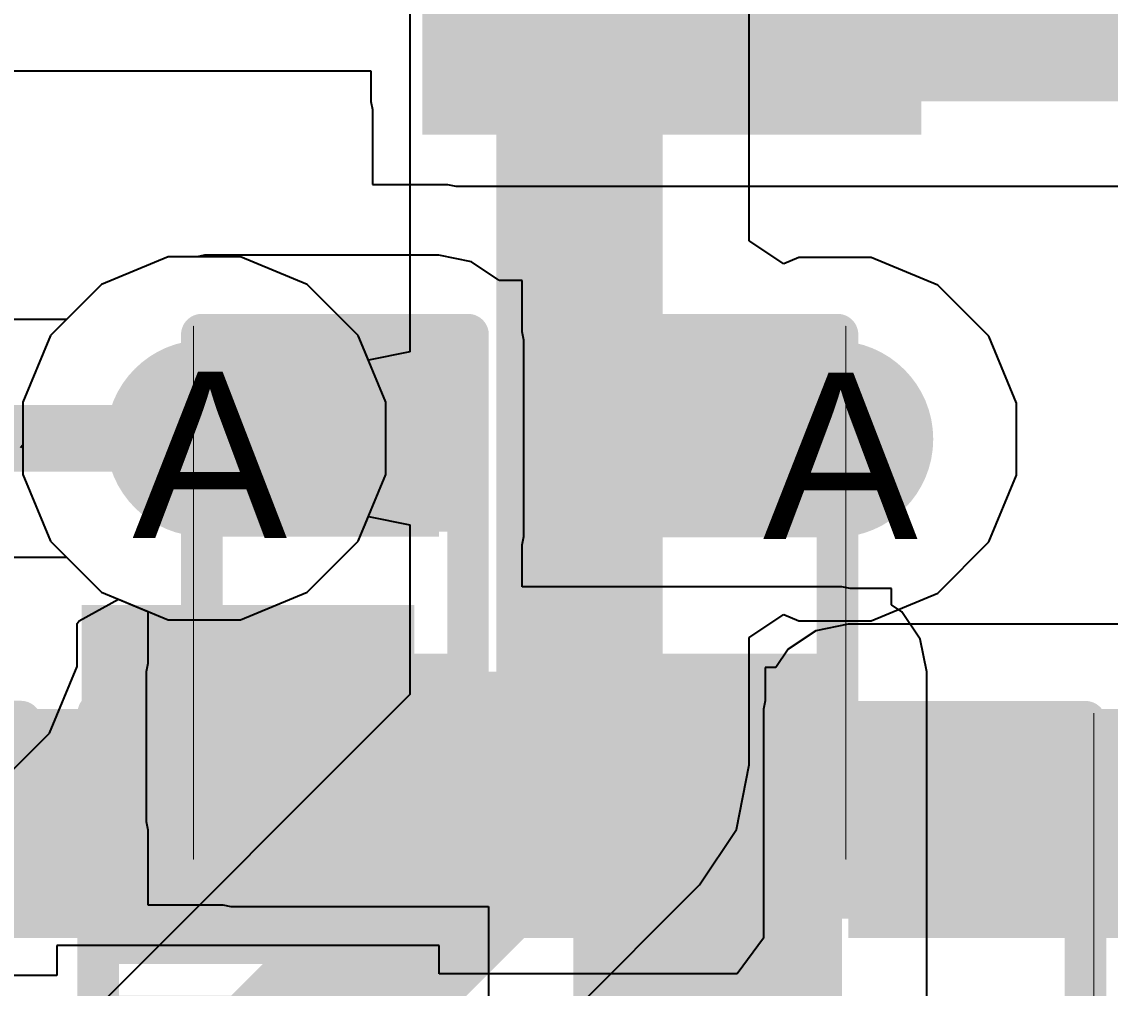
# Model space of a CAD drawing. Header units: inches. Extents: x 0 to 5271, y 0 to 5417.
# Drawn here: x 125.652 to 128.976, y 50.663 to 53.612 of the extents above; entities that cross this region are included whole.
import ezdxf

# ---------------------------------------------------------------- set-up
doc = ezdxf.new("R2010")
doc.units = ezdxf.units.IN
for name, color, linetype in [('Bottom Layer', 5, 'Continuous'), ('Bottom Overlay', 54, 'Continuous'), ('Bottom Paste', 16, 'Continuous'), ('Bottom Solder', 6, 'Continuous'), ('Drill Drawing', 1, 'Continuous'), ('L2_GND1', 16, 'Continuous'), ('L3_SIG1', 76, 'Continuous'), ('L4_PWR', 90, 'Continuous'), ('L5_GND2', 156, 'Continuous'), ('L6_SIG2', 130, 'Continuous'), ('L7_GND3', 216, 'Continuous'), ('Top Layer', 1, 'Continuous'), ('Top Overlay', 2, 'Continuous'), ('Top Paste', 8, 'Continuous'), ('Top Solder', 216, 'Continuous'), ('Via Holes', 16, 'Continuous')]:
    doc.layers.add(name, color=color, linetype=linetype)
doc.styles.add('Arial', font='', dxfattribs={"height": 0.2})
doc.styles.add('Arial_Bold', font='', dxfattribs={"height": 0.2})
doc.styles.get('Arial').set_extended_font_data('Arial')
doc.styles.get('Arial_Bold').set_extended_font_data('Arial', bold=True)

# ---------------------------------------------------------------- blocks, each defined once
blk = doc.blocks.new('IND_0805_B_298')
at = {"layer": 'Bottom Layer'}
for points in [[(-1.6, 0.66), (-0.4, 0.66), (-0.4, -0.66), (-1.6, -0.66)], [(0.4, 0.66), (1.6, 0.66), (1.6, -0.66), (0.4, -0.66)]]:
    blk.add_hatch(color=5, dxfattribs=at).paths.add_polyline_path(points)
at = {"layer": 'Bottom Paste'}
for points in [[(-1.6, 0.66), (-0.4, 0.66), (-0.4, -0.66), (-1.6, -0.66)], [(0.4, 0.66), (1.6, 0.66), (1.6, -0.66), (0.4, -0.66)]]:
    blk.add_hatch(color=16, dxfattribs=at).paths.add_polyline_path(points)
at = {"layer": 'Bottom Solder'}
for points in [[(-1.7016, 0.7616), (-0.2984, 0.7616), (-0.2984, -0.7616), (-1.7016, -0.7616)], [(0.2984, 0.7616), (1.7016, 0.7616), (1.7016, -0.7616), (0.2984, -0.7616)]]:
    blk.add_hatch(color=6, dxfattribs=at).paths.add_polyline_path(points)
at = {"layer": 'Bottom Overlay'}
for points in [[(-0.254, 0.6858, 0.127, 0.127, 0), (0.254, 0.6858, 0.127, 0.127, 0)], [(-0.254, -0.6858, 0.127, 0.127, 0), (0.254, -0.6858, 0.127, 0.127, 0)]]:
    blk.add_lwpolyline(points, format="xyseb", dxfattribs=at)
for points in [[(-0.2857, 0.6858, 0.0635, 0.0635, 1), (-0.2223, 0.6858, 0.0635, 0.0635, 1)], [(0.2223, 0.6858, 0.0635, 0.0635, 1), (0.2857, 0.6858, 0.0635, 0.0635, 1)], [(-0.2857, -0.6858, 0.0635, 0.0635, 1), (-0.2223, -0.6858, 0.0635, 0.0635, 1)], [(0.2223, -0.6858, 0.0635, 0.0635, 1), (0.2857, -0.6858, 0.0635, 0.0635, 1)]]:
    blk.add_lwpolyline(points, format="xyseb", close=True, dxfattribs=at)
blk = doc.blocks.new('CAP_0402_315')
at = {"layer": 'Top Layer'}
for points in [[(-0.6985, -0.3175), (-0.6985, 0.3175), (-0.2413, 0.3175), (-0.2413, -0.3175)], [(0.2413, -0.3175), (0.2413, 0.3175), (0.6985, 0.3175), (0.6985, -0.3175)]]:
    blk.add_hatch(color=1, dxfattribs=at).paths.add_polyline_path(points)
at = {"layer": 'Top Paste'}
for points in [[(-0.6985, -0.3175), (-0.6985, 0.3175), (-0.2413, 0.3175), (-0.2413, -0.3175)], [(0.2413, -0.3175), (0.2413, 0.3175), (0.6985, 0.3175), (0.6985, -0.3175)]]:
    blk.add_hatch(color=8, dxfattribs=at).paths.add_polyline_path(points)
at = {"layer": 'Top Solder'}
for points in [[(-0.7585, -0.3775), (-0.7585, 0.3775), (-0.1813, 0.3775), (-0.1813, -0.3775)], [(0.1813, -0.3775), (0.1813, 0.3775), (0.7585, 0.3775), (0.7585, -0.3775)]]:
    blk.add_hatch(color=216, dxfattribs=at).paths.add_polyline_path(points)
at = {"layer": 'Top Overlay'}
for points in [[(-0.7874, -0.4064, 0.127, 0.127, 0), (-0.7874, 0.4064, 0.127, 0.127, 0)], [(-0.2794, 0.4064, 0.127, 0.127, 0), (-0.7874, 0.4064, 0.127, 0.127, 0)], [(0.7874, 0.4064, 0.127, 0.127, 0), (0.2794, 0.4064, 0.127, 0.127, 0)], [(0.7874, -0.4064, 0.127, 0.127, 0), (0.7874, 0.4064, 0.127, 0.127, 0)], [(-0.2794, -0.4064, 0.127, 0.127, 0), (-0.7874, -0.4064, 0.127, 0.127, 0)], [(0.7874, -0.4064, 0.127, 0.127, 0), (0.2794, -0.4064, 0.127, 0.127, 0)]]:
    blk.add_lwpolyline(points, format="xyseb", dxfattribs=at)
for points in [[(-0.8192, 0.4064, 0.0635, 0.0635, 1), (-0.7557, 0.4064, 0.0635, 0.0635, 1)], [(-0.8192, 0.4064, 0.0635, 0.0635, 1), (-0.7557, 0.4064, 0.0635, 0.0635, 1)], [(-0.3112, 0.4064, 0.0635, 0.0635, 1), (-0.2477, 0.4064, 0.0635, 0.0635, 1)], [(0.2476, 0.4064, 0.0635, 0.0635, 1), (0.3111, 0.4064, 0.0635, 0.0635, 1)], [(0.7556, 0.4064, 0.0635, 0.0635, 1), (0.8191, 0.4064, 0.0635, 0.0635, 1)], [(0.7556, 0.4064, 0.0635, 0.0635, 1), (0.8191, 0.4064, 0.0635, 0.0635, 1)], [(-0.8192, -0.4064, 0.0635, 0.0635, 1), (-0.7557, -0.4064, 0.0635, 0.0635, 1)], [(-0.8192, -0.4064, 0.0635, 0.0635, 1), (-0.7557, -0.4064, 0.0635, 0.0635, 1)], [(-0.3112, -0.4064, 0.0635, 0.0635, 1), (-0.2477, -0.4064, 0.0635, 0.0635, 1)], [(0.2476, -0.4064, 0.0635, 0.0635, 1), (0.3111, -0.4064, 0.0635, 0.0635, 1)], [(0.7556, -0.4064, 0.0635, 0.0635, 1), (0.8191, -0.4064, 0.0635, 0.0635, 1)], [(0.7556, -0.4064, 0.0635, 0.0635, 1), (0.8191, -0.4064, 0.0635, 0.0635, 1)]]:
    blk.add_lwpolyline(points, format="xyseb", close=True, dxfattribs=at)
blk = doc.blocks.new('RES_0402_B_476')
at = {"layer": 'Bottom Layer'}
for points in [[(-0.2413, 0.3175), (-0.2413, -0.3175), (-0.6985, -0.3175), (-0.6985, 0.3175)], [(0.6985, 0.3175), (0.6985, -0.3175), (0.2413, -0.3175), (0.2413, 0.3175)]]:
    blk.add_hatch(color=5, dxfattribs=at).paths.add_polyline_path(points)
at = {"layer": 'Bottom Paste'}
for points in [[(-0.2413, 0.3175), (-0.2413, -0.3175), (-0.6985, -0.3175), (-0.6985, 0.3175)], [(0.6985, 0.3175), (0.6985, -0.3175), (0.2413, -0.3175), (0.2413, 0.3175)]]:
    blk.add_hatch(color=16, dxfattribs=at).paths.add_polyline_path(points)
at = {"layer": 'Bottom Solder'}
for points in [[(-0.1863, 0.3725), (-0.1863, -0.3725), (-0.7535, -0.3725), (-0.7535, 0.3725)], [(0.7535, 0.3725), (0.7535, -0.3725), (0.1863, -0.3725), (0.1863, 0.3725)]]:
    blk.add_hatch(color=6, dxfattribs=at).paths.add_polyline_path(points)
at = {"layer": 'Bottom Overlay'}
for points in [[(0.7874, 0.4064, 0.127, 0.127, 0), (-0.7874, 0.4064, 0.127, 0.127, 0)], [(-0.7874, -0.4064, 0.127, 0.127, 0), (-0.7874, 0.4064, 0.127, 0.127, 0)], [(0.7874, -0.4064, 0.127, 0.127, 0), (0.7874, 0.4064, 0.127, 0.127, 0)], [(0.8128, 0.4318, 0.00323, 0.00323, 0), (-0.8128, 0.4318, 0.00323, 0.00323, 0)], [(0.7874, -0.4064, 0.127, 0.127, 0), (-0.7874, -0.4064, 0.127, 0.127, 0)]]:
    blk.add_lwpolyline(points, format="xyseb", dxfattribs=at)
for points in [[(-0.8191, 0.4064, 0.0635, 0.0635, 1), (-0.7556, 0.4064, 0.0635, 0.0635, 1)], [(-0.8191, 0.4064, 0.0635, 0.0635, 1), (-0.7556, 0.4064, 0.0635, 0.0635, 1)], [(0.7557, 0.4064, 0.0635, 0.0635, 1), (0.8192, 0.4064, 0.0635, 0.0635, 1)], [(0.7557, 0.4064, 0.0635, 0.0635, 1), (0.8192, 0.4064, 0.0635, 0.0635, 1)], [(-0.8136, 0.4318, 0.00161, 0.00161, 1), (-0.812, 0.4318, 0.00161, 0.00161, 1)], [(0.812, 0.4318, 0.00161, 0.00161, 1), (0.8136, 0.4318, 0.00161, 0.00161, 1)], [(-0.8191, -0.4064, 0.0635, 0.0635, 1), (-0.7556, -0.4064, 0.0635, 0.0635, 1)], [(-0.8191, -0.4064, 0.0635, 0.0635, 1), (-0.7556, -0.4064, 0.0635, 0.0635, 1)], [(0.7557, -0.4064, 0.0635, 0.0635, 1), (0.8192, -0.4064, 0.0635, 0.0635, 1)], [(0.7557, -0.4064, 0.0635, 0.0635, 1), (0.8192, -0.4064, 0.0635, 0.0635, 1)]]:
    blk.add_lwpolyline(points, format="xyseb", close=True, dxfattribs=at)
blk = doc.blocks.new('RES_0402_B_478')
at = {"layer": 'Bottom Layer'}
for points in [[(-0.2413, 0.3175), (-0.2413, -0.3175), (-0.6985, -0.3175), (-0.6985, 0.3175)], [(0.6985, 0.3175), (0.6985, -0.3175), (0.2413, -0.3175), (0.2413, 0.3175)]]:
    blk.add_hatch(color=5, dxfattribs=at).paths.add_polyline_path(points)
at = {"layer": 'Bottom Paste'}
for points in [[(-0.2413, 0.3175), (-0.2413, -0.3175), (-0.6985, -0.3175), (-0.6985, 0.3175)], [(0.6985, 0.3175), (0.6985, -0.3175), (0.2413, -0.3175), (0.2413, 0.3175)]]:
    blk.add_hatch(color=16, dxfattribs=at).paths.add_polyline_path(points)
at = {"layer": 'Bottom Solder'}
for points in [[(-0.1863, 0.3725), (-0.1863, -0.3725), (-0.7535, -0.3725), (-0.7535, 0.3725)], [(0.7535, 0.3725), (0.7535, -0.3725), (0.1863, -0.3725), (0.1863, 0.3725)]]:
    blk.add_hatch(color=6, dxfattribs=at).paths.add_polyline_path(points)
at = {"layer": 'Bottom Overlay'}
for points in [[(-0.7874, 0.4064, 0.127, 0.127, 0), (-0.7874, -0.4064, 0.127, 0.127, 0)], [(-0.7874, 0.4064, 0.127, 0.127, 0), (0.7874, 0.4064, 0.127, 0.127, 0)], [(0.7874, 0.4064, 0.127, 0.127, 0), (0.7874, -0.4064, 0.127, 0.127, 0)], [(-0.8128, 0.4318, 0.00323, 0.00323, 0), (0.8128, 0.4318, 0.00323, 0.00323, 0)], [(-0.7874, -0.4064, 0.127, 0.127, 0), (0.7874, -0.4064, 0.127, 0.127, 0)]]:
    blk.add_lwpolyline(points, format="xyseb", dxfattribs=at)
for points in [[(-0.8192, 0.4064, 0.0635, 0.0635, 1), (-0.7557, 0.4064, 0.0635, 0.0635, 1)], [(-0.8192, 0.4064, 0.0635, 0.0635, 1), (-0.7557, 0.4064, 0.0635, 0.0635, 1)], [(0.7556, 0.4064, 0.0635, 0.0635, 1), (0.8191, 0.4064, 0.0635, 0.0635, 1)], [(0.7556, 0.4064, 0.0635, 0.0635, 1), (0.8191, 0.4064, 0.0635, 0.0635, 1)], [(-0.8136, 0.4318, 0.00161, 0.00161, 1), (-0.812, 0.4318, 0.00161, 0.00161, 1)], [(0.812, 0.4318, 0.00161, 0.00161, 1), (0.8136, 0.4318, 0.00161, 0.00161, 1)], [(-0.8192, -0.4064, 0.0635, 0.0635, 1), (-0.7557, -0.4064, 0.0635, 0.0635, 1)], [(-0.8192, -0.4064, 0.0635, 0.0635, 1), (-0.7557, -0.4064, 0.0635, 0.0635, 1)], [(0.7556, -0.4064, 0.0635, 0.0635, 1), (0.8191, -0.4064, 0.0635, 0.0635, 1)], [(0.7556, -0.4064, 0.0635, 0.0635, 1), (0.8191, -0.4064, 0.0635, 0.0635, 1)]]:
    blk.add_lwpolyline(points, format="xyseb", close=True, dxfattribs=at)
blk = doc.blocks.new('RES_0402_480')
at = {"layer": 'Top Layer'}
for points in [[(-0.6985, -0.3176), (-0.6985, 0.3174), (-0.2413, 0.3174), (-0.2413, -0.3176)], [(0.2413, -0.3176), (0.2413, 0.3174), (0.6985, 0.3174), (0.6985, -0.3176)]]:
    blk.add_hatch(color=1, dxfattribs=at).paths.add_polyline_path(points)
at = {"layer": 'Top Paste'}
for points in [[(-0.6985, -0.3176), (-0.6985, 0.3174), (-0.2413, 0.3174), (-0.2413, -0.3176)], [(0.2413, -0.3176), (0.2413, 0.3174), (0.6985, 0.3174), (0.6985, -0.3176)]]:
    blk.add_hatch(color=8, dxfattribs=at).paths.add_polyline_path(points)
at = {"layer": 'Top Solder'}
for points in [[(-0.7535, -0.3726), (-0.7535, 0.3724), (-0.1863, 0.3724), (-0.1863, -0.3726)], [(0.1863, -0.3726), (0.1863, 0.3724), (0.7535, 0.3724), (0.7535, -0.3726)]]:
    blk.add_hatch(color=216, dxfattribs=at).paths.add_polyline_path(points)
at = {"layer": 'Top Overlay'}
for points in [[(-0.7874, 0.4063, 0.127, 0.127, 0), (0.7874, 0.4063, 0.127, 0.127, 0)], [(-0.7874, 0.4063, 0.127, 0.127, 0), (-0.7874, -0.4065, 0.127, 0.127, 0)], [(0.7874, 0.4063, 0.127, 0.127, 0), (0.7874, -0.4065, 0.127, 0.127, 0)], [(-0.7874, -0.4065, 0.127, 0.127, 0), (0.7874, -0.4065, 0.127, 0.127, 0)], [(-0.8128, -0.4319, 0.00323, 0.00323, 0), (0.8128, -0.4319, 0.00323, 0.00323, 0)]]:
    blk.add_lwpolyline(points, format="xyseb", dxfattribs=at)
for points in [[(-0.8192, 0.4063, 0.0635, 0.0635, 1), (-0.7557, 0.4063, 0.0635, 0.0635, 1)], [(-0.8192, 0.4063, 0.0635, 0.0635, 1), (-0.7557, 0.4063, 0.0635, 0.0635, 1)], [(0.7556, 0.4063, 0.0635, 0.0635, 1), (0.8191, 0.4063, 0.0635, 0.0635, 1)], [(0.7556, 0.4063, 0.0635, 0.0635, 1), (0.8191, 0.4063, 0.0635, 0.0635, 1)], [(-0.8192, -0.4065, 0.0635, 0.0635, 1), (-0.7557, -0.4065, 0.0635, 0.0635, 1)], [(-0.8192, -0.4065, 0.0635, 0.0635, 1), (-0.7557, -0.4065, 0.0635, 0.0635, 1)], [(0.7556, -0.4065, 0.0635, 0.0635, 1), (0.8191, -0.4065, 0.0635, 0.0635, 1)], [(0.7556, -0.4065, 0.0635, 0.0635, 1), (0.8191, -0.4065, 0.0635, 0.0635, 1)], [(-0.8136, -0.4319, 0.00161, 0.00161, 1), (-0.812, -0.4319, 0.00161, 0.00161, 1)], [(0.812, -0.4319, 0.00161, 0.00161, 1), (0.8136, -0.4319, 0.00161, 0.00161, 1)]]:
    blk.add_lwpolyline(points, format="xyseb", close=True, dxfattribs=at)
blk = doc.blocks.new('DFN1006_2L__559')
at = {"layer": 'Top Layer'}
for points in [[(-0.7, 0.33), (-0.15, 0.33), (-0.15, -0.33), (-0.7, -0.33)], [(0.15, 0.33), (0.7, 0.33), (0.7, -0.33), (0.15, -0.33)]]:
    blk.add_hatch(color=1, dxfattribs=at).paths.add_polyline_path(points)
at = {"layer": 'Top Overlay'}
blk.add_hatch(color=2, dxfattribs=at).paths.add_polyline_path([(-1.1434, -0.5078), (-0.8132, -0.5078), (-0.8132, 0.5082), (-1.1434, 0.5082)])
at = {"layer": 'Top Paste'}
for points in [[(-0.7, 0.33), (-0.15, 0.33), (-0.15, -0.33), (-0.7, -0.33)], [(0.15, 0.33), (0.7, 0.33), (0.7, -0.33), (0.15, -0.33)]]:
    blk.add_hatch(color=8, dxfattribs=at).paths.add_polyline_path(points)
at = {"layer": 'Top Solder'}
for points in [[(-0.8016, 0.4316), (-0.0484, 0.4316), (-0.0484, -0.4316), (-0.8016, -0.4316)], [(0.0484, 0.4316), (0.8016, 0.4316), (0.8016, -0.4316), (0.0484, -0.4316)]]:
    blk.add_hatch(color=216, dxfattribs=at).paths.add_polyline_path(points)
at = {"layer": 'Top Overlay'}
for points in [[(0.8128, 0.4572, 0.127, 0.127, 0), (-0.8128, 0.4572, 0.127, 0.127, 0)], [(-0.8128, -0.4572, 0.127, 0.127, 0), (-0.8128, 0.4572, 0.127, 0.127, 0)], [(0.8128, -0.4572, 0.127, 0.127, 0), (0.8128, 0.4572, 0.127, 0.127, 0)], [(0.8128, -0.4572, 0.127, 0.127, 0), (-0.8128, -0.4572, 0.127, 0.127, 0)]]:
    blk.add_lwpolyline(points, format="xyseb", dxfattribs=at)
for points in [[(-0.8445, 0.4572, 0.0635, 0.0635, 1), (-0.781, 0.4572, 0.0635, 0.0635, 1)], [(-0.8445, 0.4572, 0.0635, 0.0635, 1), (-0.781, 0.4572, 0.0635, 0.0635, 1)], [(0.7811, 0.4572, 0.0635, 0.0635, 1), (0.8446, 0.4572, 0.0635, 0.0635, 1)], [(0.7811, 0.4572, 0.0635, 0.0635, 1), (0.8446, 0.4572, 0.0635, 0.0635, 1)], [(-0.8445, -0.4572, 0.0635, 0.0635, 1), (-0.781, -0.4572, 0.0635, 0.0635, 1)], [(-0.8445, -0.4572, 0.0635, 0.0635, 1), (-0.781, -0.4572, 0.0635, 0.0635, 1)], [(0.7811, -0.4572, 0.0635, 0.0635, 1), (0.8446, -0.4572, 0.0635, 0.0635, 1)], [(0.7811, -0.4572, 0.0635, 0.0635, 1), (0.8446, -0.4572, 0.0635, 0.0635, 1)]]:
    blk.add_lwpolyline(points, format="xyseb", close=True, dxfattribs=at)
blk = doc.blocks.new('CAP_0402_631')
at = {"layer": 'Top Layer'}
for points in [[(-0.6985, -0.3175), (-0.6985, 0.3175), (-0.2413, 0.3175), (-0.2413, -0.3175)], [(0.2413, -0.3175), (0.2413, 0.3175), (0.6985, 0.3175), (0.6985, -0.3175)]]:
    blk.add_hatch(color=1, dxfattribs=at).paths.add_polyline_path(points)
at = {"layer": 'Top Paste'}
for points in [[(-0.6985, -0.3175), (-0.6985, 0.3175), (-0.2413, 0.3175), (-0.2413, -0.3175)], [(0.2413, -0.3175), (0.2413, 0.3175), (0.6985, 0.3175), (0.6985, -0.3175)]]:
    blk.add_hatch(color=8, dxfattribs=at).paths.add_polyline_path(points)
at = {"layer": 'Top Solder'}
for points in [[(-0.7585, -0.3775), (-0.7585, 0.3775), (-0.1813, 0.3775), (-0.1813, -0.3775)], [(0.1813, -0.3775), (0.1813, 0.3775), (0.7585, 0.3775), (0.7585, -0.3775)]]:
    blk.add_hatch(color=216, dxfattribs=at).paths.add_polyline_path(points)
at = {"layer": 'Top Overlay'}
for points in [[(-0.7874, -0.4064, 0.127, 0.127, 0), (-0.7874, 0.4064, 0.127, 0.127, 0)], [(-0.2794, 0.4064, 0.127, 0.127, 0), (-0.7874, 0.4064, 0.127, 0.127, 0)], [(0.7874, 0.4064, 0.127, 0.127, 0), (0.2794, 0.4064, 0.127, 0.127, 0)], [(0.7874, -0.4064, 0.127, 0.127, 0), (0.7874, 0.4064, 0.127, 0.127, 0)], [(-0.2794, -0.4064, 0.127, 0.127, 0), (-0.7874, -0.4064, 0.127, 0.127, 0)], [(0.7874, -0.4064, 0.127, 0.127, 0), (0.2794, -0.4064, 0.127, 0.127, 0)]]:
    blk.add_lwpolyline(points, format="xyseb", dxfattribs=at)
for points in [[(-0.8191, 0.4064, 0.0635, 0.0635, 1), (-0.7556, 0.4064, 0.0635, 0.0635, 1)], [(-0.8191, 0.4064, 0.0635, 0.0635, 1), (-0.7556, 0.4064, 0.0635, 0.0635, 1)], [(-0.3111, 0.4064, 0.0635, 0.0635, 1), (-0.2476, 0.4064, 0.0635, 0.0635, 1)], [(0.2477, 0.4064, 0.0635, 0.0635, 1), (0.3112, 0.4064, 0.0635, 0.0635, 1)], [(0.7557, 0.4064, 0.0635, 0.0635, 1), (0.8192, 0.4064, 0.0635, 0.0635, 1)], [(0.7557, 0.4064, 0.0635, 0.0635, 1), (0.8192, 0.4064, 0.0635, 0.0635, 1)], [(-0.8191, -0.4064, 0.0635, 0.0635, 1), (-0.7556, -0.4064, 0.0635, 0.0635, 1)], [(-0.8191, -0.4064, 0.0635, 0.0635, 1), (-0.7556, -0.4064, 0.0635, 0.0635, 1)], [(-0.3111, -0.4064, 0.0635, 0.0635, 1), (-0.2476, -0.4064, 0.0635, 0.0635, 1)], [(0.2477, -0.4064, 0.0635, 0.0635, 1), (0.3112, -0.4064, 0.0635, 0.0635, 1)], [(0.7557, -0.4064, 0.0635, 0.0635, 1), (0.8192, -0.4064, 0.0635, 0.0635, 1)], [(0.7557, -0.4064, 0.0635, 0.0635, 1), (0.8192, -0.4064, 0.0635, 0.0635, 1)]]:
    blk.add_lwpolyline(points, format="xyseb", close=True, dxfattribs=at)

msp = doc.modelspace()

# ---------------------------------------------------------------- hatches: boundary and pattern name
at = {"layer": 'Bottom Layer'}
for points in [[(126.9772, 53.369), (131.0814, 53.369), (131.0814, 54.696), (126.9772, 54.696)], [(126.2099, 52.6402), (126.2099, 52.0412), (126.926, 52.0412), (126.926, 52.6402)], [(128.1352, 52.039), (128.1352, 52.638), (127.4192, 52.638), (127.4192, 52.039)], [(126.291, 51.1712), (128.0868, 51.1712), (128.0868, 51.6284), (126.291, 51.6284)], [(127.3364, 49.6026), (128.1564, 49.6026), (128.1564, 51.6284), (127.3364, 51.6284)]]:
    msp.add_hatch(color=5, dxfattribs=at).paths.add_polyline_path(points)
h = msp.add_hatch(color=5, dxfattribs=at)
edge = h.paths.add_edge_path()
edge.add_arc((126.2099, 52.3409), 0.3, 0, 360)
h = msp.add_hatch(color=5, dxfattribs=at)
edge = h.paths.add_edge_path()
edge.add_arc((128.1352, 52.3383), 0.3, 0, 360)
at = {"layer": 'L2_GND1'}
h = msp.add_hatch(color=16, dxfattribs=at)
edge = h.paths.add_edge_path()
edge.add_arc((126.2099, 52.3409), 0.3, 0, 360)
h = msp.add_hatch(color=16, dxfattribs=at)
edge = h.paths.add_edge_path()
edge.add_arc((128.1352, 52.3383), 0.3, 0, 360)
at = {"layer": 'L3_SIG1'}
h = msp.add_hatch(color=76, dxfattribs=at)
edge = h.paths.add_edge_path()
edge.add_arc((126.2099, 52.3409), 0.3, 0, 360)
h = msp.add_hatch(color=76, dxfattribs=at)
edge = h.paths.add_edge_path()
edge.add_arc((128.1352, 52.3383), 0.3, 0, 360)
at = {"layer": 'L4_PWR'}
h = msp.add_hatch(color=90, dxfattribs=at)
edge = h.paths.add_edge_path()
edge.add_arc((126.2099, 52.3409), 0.3, 0, 360)
h = msp.add_hatch(color=90, dxfattribs=at)
edge = h.paths.add_edge_path()
edge.add_arc((128.1352, 52.3383), 0.3, 0, 360)
at = {"layer": 'L5_GND2'}
h = msp.add_hatch(color=156, dxfattribs=at)
edge = h.paths.add_edge_path()
edge.add_arc((126.2099, 52.3409), 0.3, 0, 360)
h = msp.add_hatch(color=156, dxfattribs=at)
edge = h.paths.add_edge_path()
edge.add_arc((128.1352, 52.3383), 0.3, 0, 360)
at = {"layer": 'L6_SIG2'}
h = msp.add_hatch(color=130, dxfattribs=at)
edge = h.paths.add_edge_path()
edge.add_arc((126.2099, 52.3409), 0.3, 0, 360)
h = msp.add_hatch(color=130, dxfattribs=at)
edge = h.paths.add_edge_path()
edge.add_arc((128.1352, 52.3383), 0.3, 0, 360)
at = {"layer": 'L7_GND3'}
h = msp.add_hatch(color=216, dxfattribs=at)
edge = h.paths.add_edge_path()
edge.add_arc((126.2099, 52.3409), 0.3, 0, 360)
h = msp.add_hatch(color=216, dxfattribs=at)
edge = h.paths.add_edge_path()
edge.add_arc((128.1352, 52.3383), 0.3, 0, 360)
at = {"layer": 'Top Layer'}
h = msp.add_hatch(color=1, dxfattribs=at)
edge = h.paths.add_edge_path()
edge.add_arc((126.2099, 52.3409), 0.3, 0, 360)
h = msp.add_hatch(color=1, dxfattribs=at)
edge = h.paths.add_edge_path()
edge.add_arc((128.1352, 52.3383), 0.3, 0, 360)
for points in [[(124.9256, 50.8157), (127.8107, 50.8157), (127.8107, 51.5145), (124.9256, 51.5145)], [(128.1757, 50.8157), (129.2932, 50.8157), (129.2932, 51.5145), (128.1757, 51.5145)]]:
    msp.add_hatch(color=1, dxfattribs=at).paths.add_polyline_path(points)
at = {"layer": 'Via Holes'}
h = msp.add_hatch(color=7, dxfattribs=at)
edge = h.paths.add_edge_path()
edge.add_arc((126.2099, 52.3409), 0.15, 0, 360)
h = msp.add_hatch(color=7, dxfattribs=at)
edge = h.paths.add_edge_path()
edge.add_arc((128.1352, 52.3383), 0.15, 0, 360)

# ---------------------------------------------------------------- linework, layer by layer
at = {"layer": 'Bottom Layer'}
for p, q in [((125.2112, 53.462), (126.7182, 53.462)), ((126.7182, 53.462), (126.7182, 53.369)), ((126.7182, 53.369), (126.7232, 53.344)), ((126.7232, 53.344), (126.7232, 53.115)), ((126.7232, 53.115), (126.9522, 53.115)), ((126.9522, 53.115), (126.9772, 53.11)), ((126.9772, 53.11), (129.0679, 53.11)), ((126.0997, 52.8949), (125.8961, 52.8105)), ((126.1882, 52.8949), (126.0997, 52.8949)), ((126.2099, 52.8992), (126.1882, 52.8949)), ((126.926, 52.8992), (126.2099, 52.8992)), ((127.0251, 52.8795), (126.926, 52.8992)), ((127.1091, 52.8233), (127.0251, 52.8795)), ((125.8961, 52.8105), (125.7402, 52.6547)), ((127.1099, 52.8222), (127.1091, 52.8233)), ((127.18, 52.8222), (127.1099, 52.8222)), ((127.18, 52.6654), (127.18, 52.8222)), ((125.7402, 52.6547), (125.6559, 52.4511)), ((127.185, 52.6402), (127.18, 52.6654)), ((127.185, 52.0412), (127.185, 52.6402)), ((125.6559, 52.4511), (125.6559, 52.2307)), ((125.6559, 52.2307), (125.7402, 52.0271)), ((127.18, 52.0161), (127.185, 52.0412)), ((125.7402, 52.0271), (125.8961, 51.8712)), ((127.18, 51.8874), (127.18, 52.0161)), ((128.1564, 51.8874), (127.18, 51.8874)), ((128.1814, 51.8824), (128.1564, 51.8874)), ((128.3081, 51.8824), (128.1814, 51.8824)), ((128.3081, 51.8325), (128.3081, 51.8824)), ((125.8961, 51.8712), (126.037, 51.8129)), ((126.037, 51.8129), (126.037, 51.6534)), ((128.3395, 51.8115), (128.3081, 51.8325)), ((128.3956, 51.7275), (128.3395, 51.8115)), ((128.4153, 51.6284), (128.3956, 51.7275)), ((126.037, 51.6534), (126.032, 51.6284)), ((126.032, 51.6284), (126.032, 51.1712)), ((128.4153, 49.6026), (128.4153, 51.6284)), ((126.032, 51.1712), (126.037, 51.1462)), ((126.037, 51.1462), (126.037, 50.9172)), ((126.037, 50.9172), (126.266, 50.9172)), ((126.266, 50.9172), (126.291, 50.9122)), ((126.291, 50.9122), (127.0774, 50.9122)), ((127.0774, 50.9122), (127.0774, 49.6026))]:
    msp.add_line(p, q, dxfattribs=at)
at = {"layer": 'L2_GND1'}
for p, q in [((126.0997, 52.8949), (125.8961, 52.8105)), ((126.3201, 52.8949), (126.0997, 52.8949)), ((126.5237, 52.8105), (126.3201, 52.8949)), ((125.8961, 52.8105), (125.7402, 52.6547)), ((126.6796, 52.6547), (126.5237, 52.8105)), ((125.7402, 52.6547), (125.6559, 52.4511)), ((126.7639, 52.4511), (126.6796, 52.6547)), ((125.6559, 52.4511), (125.6559, 52.2307)), ((126.7639, 52.2307), (126.7639, 52.4511)), ((125.6559, 52.2307), (125.7402, 52.0271)), ((126.6796, 52.0271), (126.7639, 52.2307)), ((125.7402, 52.0271), (125.8961, 51.8712)), ((126.5237, 51.8712), (126.6796, 52.0271)), ((125.8961, 51.8712), (126.0997, 51.7869)), ((126.3201, 51.7869), (126.5237, 51.8712)), ((126.0997, 51.7869), (126.3201, 51.7869))]:
    msp.add_line(p, q, dxfattribs=at)
at = {"layer": 'L3_SIG1'}
for p, q in [((126.0997, 52.8949), (125.8961, 52.8105)), ((126.3201, 52.8949), (126.0997, 52.8949)), ((126.5237, 52.8105), (126.3201, 52.8949)), ((125.8961, 52.8105), (125.789, 52.7034)), ((126.6796, 52.6547), (126.5237, 52.8105)), ((125.789, 52.7034), (125.301, 52.7034)), ((126.7639, 52.4511), (126.6796, 52.6547)), ((126.7639, 52.2307), (126.7639, 52.4511)), ((126.6796, 52.0271), (126.7639, 52.2307)), ((126.5237, 51.8712), (126.6796, 52.0271)), ((124.7766, 51.9783), (125.789, 51.9783)), ((125.789, 51.9783), (125.8961, 51.8712)), ((125.8961, 51.8712), (126.0997, 51.7869)), ((126.3201, 51.7869), (126.5237, 51.8712)), ((126.0997, 51.7869), (126.3201, 51.7869))]:
    msp.add_line(p, q, dxfattribs=at)
msp.add_lwpolyline([(124.3732, 52.3409, 0.2032, 0.2032, 0), (126.2099, 52.3409, 0.2032, 0.2032, 0)], format="xyseb", dxfattribs=at)
msp.add_lwpolyline([(126.1591, 52.3409, 0.1016, 0.1016, 1), (126.2607, 52.3409, 0.1016, 0.1016, 1)], format="xyseb", close=True, dxfattribs=at)
at = {"layer": 'L4_PWR'}
for p, q in [((127.8735, 52.9439), (127.8735, 59.0246)), ((126.8376, 58.8101), (126.8376, 52.6049)), ((127.9791, 52.8733), (127.8735, 52.9439)), ((126.0997, 52.8949), (125.8961, 52.8105)), ((126.3201, 52.8949), (126.0997, 52.8949)), ((126.5237, 52.8105), (126.3201, 52.8949)), ((128.025, 52.8923), (127.9791, 52.8733)), ((128.2454, 52.8923), (128.025, 52.8923)), ((128.449, 52.808), (128.2454, 52.8923)), ((125.8961, 52.8105), (125.7402, 52.6547)), ((126.6796, 52.6547), (126.5237, 52.8105)), ((128.6049, 52.6521), (128.449, 52.808)), ((125.7402, 52.6547), (125.6559, 52.4511)), ((126.7106, 52.5796), (126.6796, 52.6547)), ((128.6892, 52.4485), (128.6049, 52.6521)), ((126.8376, 52.6049), (126.7106, 52.5796)), ((125.6559, 52.4511), (125.6559, 52.3204)), ((128.6892, 52.2281), (128.6892, 52.4485)), ((125.6559, 52.3204), (125.649, 52.3116)), ((128.6049, 52.0245), (128.6892, 52.2281)), ((126.6796, 52.0271), (126.7106, 52.1021)), ((126.7106, 52.1021), (126.8376, 52.0768)), ((126.8376, 52.0768), (126.8376, 51.5596)), ((126.5237, 51.8712), (126.6796, 52.0271)), ((128.449, 51.8687), (128.6049, 52.0245)), ((125.8279, 51.7841), (125.9481, 51.8497)), ((125.9481, 51.8497), (126.0997, 51.7869)), ((126.3201, 51.7869), (126.5237, 51.8712)), ((128.2454, 51.7843), (128.449, 51.8687)), ((125.8211, 51.7753), (125.8279, 51.7841)), ((125.8211, 51.6446), (125.8211, 51.7753)), ((126.0997, 51.7869), (126.3201, 51.7869)), ((127.8735, 51.7328), (127.9791, 51.8033)), ((127.9791, 51.8033), (128.025, 51.7843)), ((128.025, 51.7843), (128.2454, 51.7843)), ((127.8735, 51.345), (127.8735, 51.7328)), ((125.7367, 51.441), (125.8211, 51.6446)), ((126.8376, 51.5596), (125.0242, 49.7461)), ((125.5809, 51.2851), (125.7367, 51.441)), ((127.8341, 51.1468), (127.8735, 51.345)), ((127.7218, 50.9788), (127.8341, 51.1468)), ((126.5936, 49.8506), (127.7218, 50.9788))]:
    msp.add_line(p, q, dxfattribs=at)
for points in [[(127.3556, 51.345, 0.508, 0.508, 0), (127.3556, 59.0246, 0.508, 0.508, 0)], [(125.251, 49.2404, 0.508, 0.508, 0), (127.3556, 51.345, 0.508, 0.508, 0)]]:
    msp.add_lwpolyline(points, format="xyseb", dxfattribs=at)
msp.add_lwpolyline([(127.2286, 51.345, 0.254, 0.254, 1), (127.4826, 51.345, 0.254, 0.254, 1)], format="xyseb", close=True, dxfattribs=at)
msp.add_lwpolyline([(127.2286, 51.345, 0.254, 0.254, 1), (127.4826, 51.345, 0.254, 0.254, 1)], format="xyseb", close=True, dxfattribs=at)
at = {"layer": 'L5_GND2'}
for p, q in [((126.0997, 52.8949), (125.8961, 52.8105)), ((126.3201, 52.8949), (126.0997, 52.8949)), ((126.5237, 52.8105), (126.3201, 52.8949)), ((125.8961, 52.8105), (125.7402, 52.6547)), ((126.6796, 52.6547), (126.5237, 52.8105)), ((125.7402, 52.6547), (125.6559, 52.4511)), ((126.7639, 52.4511), (126.6796, 52.6547)), ((125.6559, 52.4511), (125.6559, 52.2307)), ((126.7639, 52.2307), (126.7639, 52.4511)), ((125.6559, 52.2307), (125.7402, 52.0271)), ((126.6796, 52.0271), (126.7639, 52.2307)), ((125.7402, 52.0271), (125.8961, 51.8712)), ((126.5237, 51.8712), (126.6796, 52.0271)), ((125.8961, 51.8712), (126.0997, 51.7869)), ((126.3201, 51.7869), (126.5237, 51.8712)), ((126.0997, 51.7869), (126.3201, 51.7869))]:
    msp.add_line(p, q, dxfattribs=at)
at = {"layer": 'L6_SIG2'}
for p, q in [((126.0997, 52.8949), (125.8961, 52.8105)), ((126.3201, 52.8949), (126.0997, 52.8949)), ((126.5237, 52.8105), (126.3201, 52.8949)), ((125.8961, 52.8105), (125.7402, 52.6547)), ((126.6796, 52.6547), (126.5237, 52.8105)), ((125.7402, 52.6547), (125.6559, 52.4511)), ((126.7639, 52.4511), (126.6796, 52.6547)), ((125.6559, 52.4511), (125.6559, 52.2307)), ((126.7639, 52.2307), (126.7639, 52.4511)), ((125.6559, 52.2307), (125.7402, 52.0271)), ((126.6796, 52.0271), (126.7639, 52.2307)), ((125.7402, 52.0271), (125.8961, 51.8712)), ((126.5237, 51.8712), (126.6796, 52.0271)), ((125.8961, 51.8712), (126.0997, 51.7869)), ((126.3201, 51.7869), (126.5237, 51.8712)), ((126.0997, 51.7869), (126.3201, 51.7869))]:
    msp.add_line(p, q, dxfattribs=at)
at = {"layer": 'L7_GND3'}
for p, q in [((126.0997, 52.8949), (125.8961, 52.8105)), ((126.3201, 52.8949), (126.0997, 52.8949)), ((126.5237, 52.8105), (126.3201, 52.8949)), ((125.8961, 52.8105), (125.7402, 52.6547)), ((126.6796, 52.6547), (126.5237, 52.8105)), ((125.7402, 52.6547), (125.6559, 52.4511)), ((126.7639, 52.4511), (126.6796, 52.6547)), ((125.6559, 52.4511), (125.6559, 52.2307)), ((126.7639, 52.2307), (126.7639, 52.4511)), ((125.6559, 52.2307), (125.7402, 52.0271)), ((126.6796, 52.0271), (126.7639, 52.2307)), ((125.7402, 52.0271), (125.8961, 51.8712)), ((126.5237, 51.8712), (126.6796, 52.0271)), ((125.8961, 51.8712), (126.0997, 51.7869)), ((126.3201, 51.7869), (126.5237, 51.8712)), ((126.0997, 51.7869), (126.3201, 51.7869))]:
    msp.add_line(p, q, dxfattribs=at)
at = {"layer": 'Top Layer'}
for p, q in [((126.0997, 52.8949), (125.8961, 52.8105)), ((126.3201, 52.8949), (126.0997, 52.8949)), ((126.5237, 52.8105), (126.3201, 52.8949)), ((125.8961, 52.8105), (125.7402, 52.6547)), ((126.6796, 52.6547), (126.5237, 52.8105)), ((125.7402, 52.6547), (125.6559, 52.4511)), ((126.7639, 52.4511), (126.6796, 52.6547)), ((125.6559, 52.4511), (125.6559, 52.2307)), ((126.7639, 52.2307), (126.7639, 52.4511)), ((125.6559, 52.2307), (125.7402, 52.0271)), ((126.6796, 52.0271), (126.7639, 52.2307)), ((125.7402, 52.0271), (125.8961, 51.8712)), ((126.5237, 51.8712), (126.6796, 52.0271)), ((125.8961, 51.8712), (126.0997, 51.7869)), ((126.3201, 51.7869), (126.5237, 51.8712)), ((126.0997, 51.7869), (126.3201, 51.7869)), ((128.1757, 51.7735), (128.0766, 51.7538)), ((129.3422, 51.7735), (128.1757, 51.7735)), ((128.0766, 51.7538), (127.9926, 51.6976)), ((127.9926, 51.6976), (127.9549, 51.6412)), ((127.9549, 51.6412), (127.9217, 51.6412)), ((127.9217, 51.6412), (127.9217, 51.5395)), ((127.9217, 51.5395), (127.9167, 51.5145)), ((127.9167, 51.5145), (127.9167, 50.8157)), ((127.9167, 50.8157), (127.8367, 50.7067)), ((126.9272, 50.7929), (125.7592, 50.7929)), ((125.7592, 50.7929), (125.7592, 50.7017)), ((126.9272, 50.7067), (126.9272, 50.7929)), ((125.7592, 50.7017), (125.5844, 50.7017)), ((127.8367, 50.7067), (126.9272, 50.7067))]:
    msp.add_line(p, q, dxfattribs=at)
for points in [[(125.2657, 51.1364, 0.3048, 0.3048, 0), (126.2826, 51.1364, 0.3048, 0.3048, 0)], [(126.2826, 51.1364, 0.3048, 0.3048, 0), (126.3241, 51.0949, 0.3048, 0.3048, 0)], [(126.2826, 51.1364, 0.3048, 0.3048, 0), (127.5018, 51.1364, 0.3048, 0.3048, 0)], [(127.5018, 51.1364, 0.3048, 0.3048, 0), (127.508, 51.1302, 0.3048, 0.3048, 0)], [(126.3241, 51.0949, 0.3048, 0.3048, 0), (126.3396, 51.0794, 0.3048, 0.3048, 0)]]:
    msp.add_lwpolyline(points, format="xyseb", dxfattribs=at)
for points in [[(126.2064, 51.1364, 0.1524, 0.1524, 1), (126.3588, 51.1364, 0.1524, 0.1524, 1)], [(126.2064, 51.1364, 0.1524, 0.1524, 1), (126.3588, 51.1364, 0.1524, 0.1524, 1)], [(126.2064, 51.1364, 0.1524, 0.1524, 1), (126.3588, 51.1364, 0.1524, 0.1524, 1)], [(127.4256, 51.1364, 0.1524, 0.1524, 1), (127.578, 51.1364, 0.1524, 0.1524, 1)], [(127.4256, 51.1364, 0.1524, 0.1524, 1), (127.578, 51.1364, 0.1524, 0.1524, 1)], [(127.4318, 51.1302, 0.1524, 0.1524, 1), (127.5842, 51.1302, 0.1524, 0.1524, 1)], [(126.2479, 51.0949, 0.1524, 0.1524, 1), (126.4003, 51.0949, 0.1524, 0.1524, 1)], [(126.2479, 51.0949, 0.1524, 0.1524, 1), (126.4003, 51.0949, 0.1524, 0.1524, 1)], [(126.2634, 51.0794, 0.1524, 0.1524, 1), (126.4158, 51.0794, 0.1524, 0.1524, 1)]]:
    msp.add_lwpolyline(points, format="xyseb", close=True, dxfattribs=at)

# ---------------------------------------------------------------- block references
for name, p, rotation in [('IND_0805_B_298', (127.6372, 54.969), 90), ('RES_0402_B_478', (126.6085, 51.8697), 90), ('RES_0402_B_476', (127.7366, 51.8697), 270), ('DFN1006_2L__559', (126.3432, 50.6889), 270), ('CAP_0402_315', (125.2432, 50.689), 270), ('CAP_0402_631', (127.4932, 50.6887), 270), ('RES_0402_480', (128.4932, 50.6887), 90)]:
    msp.add_blockref(name, p, dxfattribs=dict(rotation=rotation))

# ---------------------------------------------------------------- texts
at = {"layer": 'Drill Drawing', "style": 'Arial'}
for p in [(125.9898, 52.0362), (127.9151, 52.0336)]:
    msp.add_text('A', height=0.508, dxfattribs=at).set_placement(p)
at = {"layer": 'Top Overlay', "style": 'Arial_Bold'}
msp.add_text('DBG_TXD', height=1.016, dxfattribs=at).set_placement((124.5337, 53.7188))

doc.saveas('drawing.dxf')
